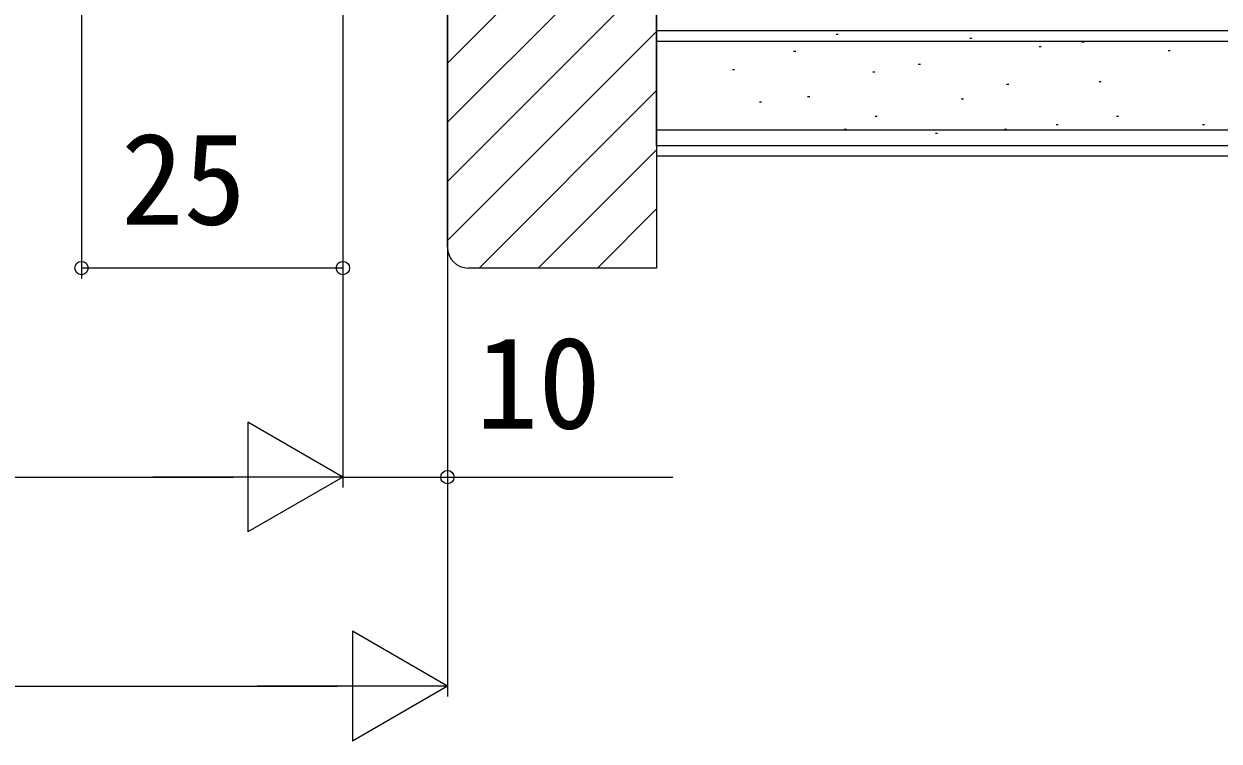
# Model space of a CAD drawing. Units: millimetres, scale not verified. Extents: x -525 to 525, y -783 to 779.
# Drawn here: x 182.4 to 296.7, y -601.1 to -532.5 of the extents above; entities that cross this region are included whole.
import ezdxf
from ezdxf.enums import TextEntityAlignment as Align

# ---------------------------------------------------------------- set-up
doc = ezdxf.new("R2010")
doc.units = ezdxf.units.MM
doc.header["$LTSCALE"] = 4
for name, color, linetype in [('0-7_YKK_D', 6, 'Continuous'), ('0-9_YSS_K', 3, 'Continuous'), ('0-A_YSS_KE', 3, 'Continuous')]:
    doc.layers.add(name, color=color, linetype=linetype)
doc.styles.add('ＭＳ ゴシック', font='')
doc.styles.get('ＭＳ ゴシック').set_extended_font_data('MS Gothic')

msp = doc.modelspace()

# ---------------------------------------------------------------- linework, layer by layer
at = {"layer": '0-7_YKK_D'}
for p, q in [((187.9, -424.464), (187.9, -556.865)), ((212.9, -426.664), (212.9, -576.867)), ((212.9, -426.664), (212.9, -576.865)), ((212.9, -426.664), (212.9, -556.865)), ((222.902, -454.367), (222.902, -576.867)), ((222.902, -454.367), (222.902, -596.865)), ((212.9, -555.865), (187.9, -555.865)), ((212.9, -575.865), (203.807, -570.615)), ((203.807, -570.615), (203.807, -581.115)), ((-206.6, -575.865), (202.4, -575.865)), ((212.9, -575.865), (194.713, -575.865)), ((212.9, -575.865), (203.807, -581.115)), ((222.902, -595.865), (213.809, -590.615)), ((213.809, -590.615), (213.809, -601.115)), ((-216.598, -595.865), (212.402, -595.865)), ((222.902, -595.865), (204.715, -595.865)), ((222.902, -595.865), (213.809, -601.115))]:
    msp.add_line(p, q, dxfattribs=at)
msp.add_lwpolyline([(212.9, -575.867), (222.902, -575.867), (244.452, -575.867)], dxfattribs=at)
for centre in [(187.9, -555.865), (212.9, -555.865), (222.902, -575.867)]:
    msp.add_circle(centre, 0.637, dxfattribs=at)
at = {"layer": '0-9_YSS_K'}
for p, q in [((222.902, -536.269), (242.902, -516.269)), ((222.902, -541.925), (242.902, -521.925)), ((222.902, -547.582), (242.902, -527.582)), ((242.902, -544.167), (242.902, -531.667)), ((222.902, -553.239), (242.902, -533.239)), ((359.757, -533.167), (242.902, -533.167)), ((260.086, -533.496), (260.286, -533.496)), ((272.883, -533.886), (273.083, -533.886)), ((279.51, -534.666), (279.71, -534.666)), ((283.601, -534.232), (283.801, -534.232)), ((291.842, -535.056), (292.042, -535.056)), ((256.019, -535.114), (256.219, -535.114)), ((250.177, -536.879), (250.377, -536.879)), ((263.594, -537.114), (263.794, -537.114)), ((267.942, -536.381), (268.142, -536.381)), ((276.391, -538.284), (276.591, -538.284)), ((285.249, -538.029), (285.449, -538.029)), ((225.931, -555.867), (242.902, -538.896)), ((257.357, -539.453), (257.557, -539.453)), ((252.748, -539.965), (252.948, -539.965)), ((272.062, -539.677), (272.263, -539.677)), ((263.821, -541.326), (264.021, -541.326)), ((286.897, -541.326), (287.097, -541.326)), ((359.757, -542.667), (242.902, -542.667)), ((260.865, -542.571), (261.065, -542.571)), ((269.59, -542.974), (269.79, -542.974)), ((276.202, -542.571), (276.402, -542.571)), ((281.128, -542.15), (281.328, -542.15)), ((295.139, -542.15), (295.339, -542.15)), ((231.588, -555.867), (242.902, -544.553)), ((359.757, -545.167), (242.902, -545.167)), ((237.245, -555.867), (242.902, -550.21))]:
    msp.add_line(p, q, dxfattribs=at)
at = {"layer": '0-A_YSS_KE'}
for p, q in [((242.902, -534.167), (359.757, -534.167)), ((359.757, -544.167), (242.902, -544.167))]:
    msp.add_line(p, q, dxfattribs=at)
for points in [[(222.902, -553.867), (222.902, -453.867), (242.902, -453.867)], [(242.902, -453.867), (242.902, -555.867), (224.902, -555.867)]]:
    msp.add_lwpolyline(points, dxfattribs=at)
msp.add_arc((224.902, -553.867), 2, 180.00002, 270, dxfattribs=at)

# ---------------------------------------------------------------- texts
at = {"layer": '0-7_YKK_D', "style": 'ＭＳ ゴシック'}
for s, p in [('25', (191.673, -554.365)), ('10', (225.611, -573.867))]:
    msp.add_text(s, height=8.798, dxfattribs=at).set_placement(p, align=Align.BOTTOM_LEFT)

doc.saveas('drawing.dxf')
